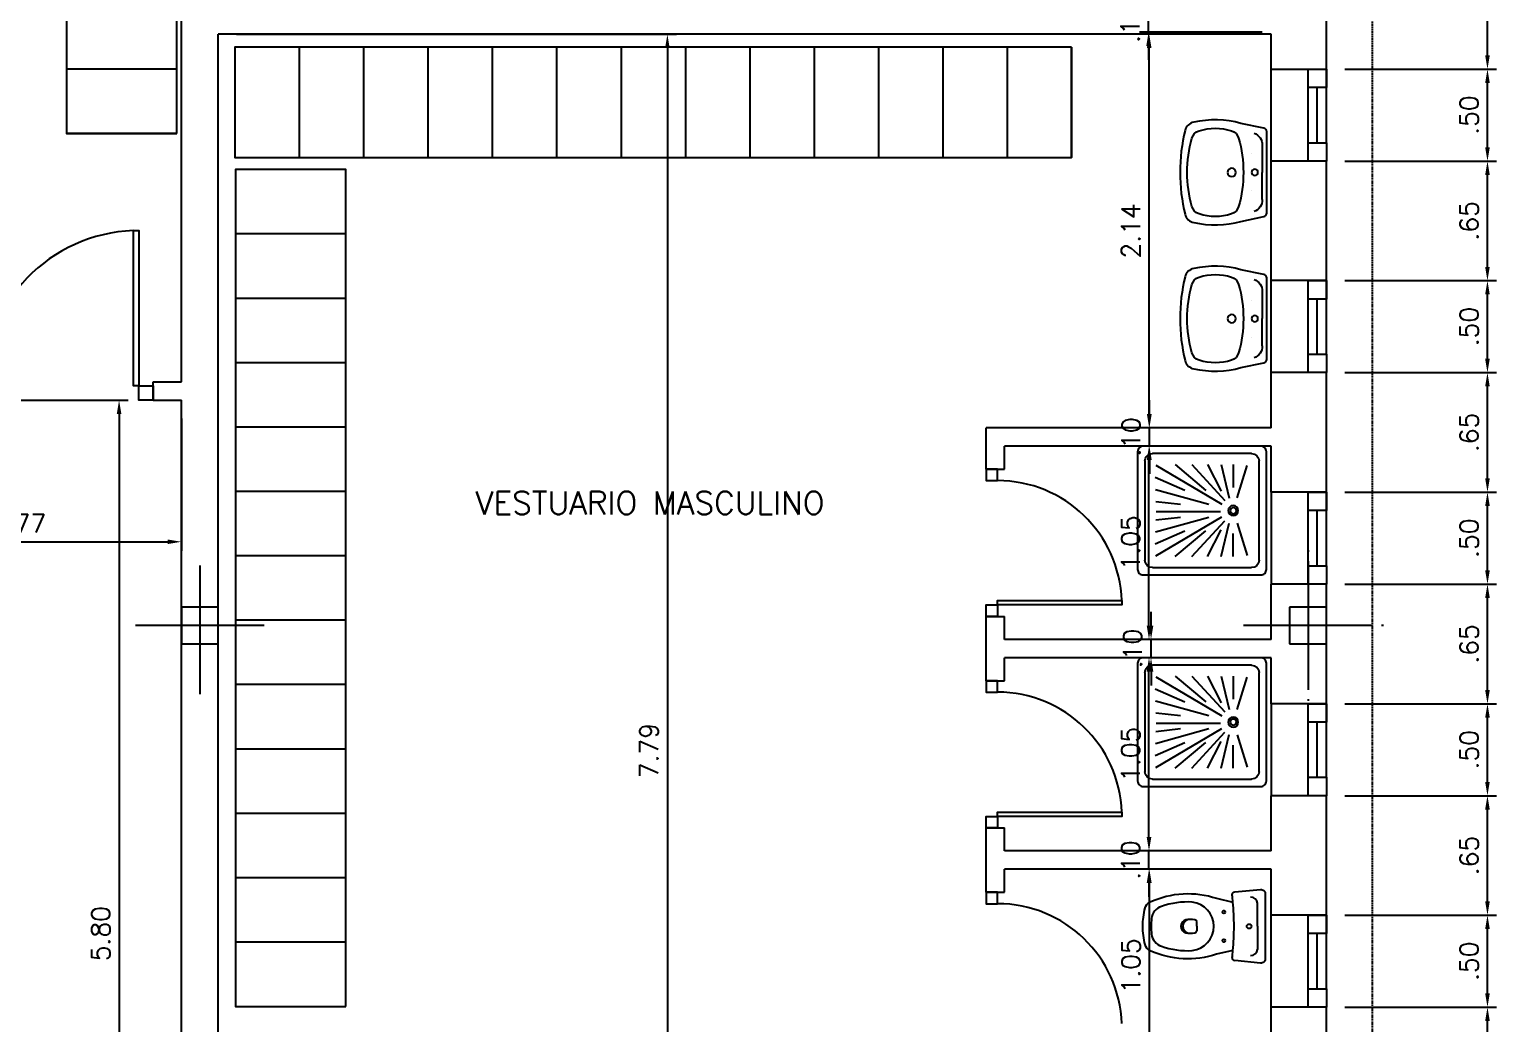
# Model space of a CAD drawing. Header units: millimetres. Extents: x -4290 to 40260, y -10034 to 21466.
# Drawn here: x 8013 to 15990, y 2287 to 7693 of the extents above; entities that cross this region are included whole.
import ezdxf

# ---------------------------------------------------------------- set-up
doc = ezdxf.new("R2010")
doc.units = ezdxf.units.MM
for name, pattern in [('CYPELINEA', [0]), ('PUNTOS', [0.25, 0, -0.25]), ('TRAZOS', [19.05, 12.7, -6.35])]:
    doc.linetypes.add(name, pattern=pattern)
for name, color, linetype in [('CARPINTERIA', 1, 'Continuous'), ('COTAS', 6, 'Continuous'), ('CUBIERTA', 7, 'Continuous'), ('PILAR_EJES', 1, 'CYPELINEA'), ('PILAR_RECT', 2, 'CYPELINEA'), ('SANITARIOS', 1, 'Continuous'), ('TABIQUERIA', 4, 'Continuous'), ('TEXTOS', 2, 'Continuous')]:
    doc.layers.add(name, color=color, linetype=linetype)
doc.styles.add('NGG', font='romans.shx')
doc.styles.add('ROMANS', font='romans.shx')
doc.dimstyles.new('50', dxfattribs={"dimscale": 50, "dimtxt": 2, "dimasz": 1.5, "dimexe": 1, "dimexo": 2, "dimgap": 1, "dimtad": 1, "dimlfac": 0.001, "dimzin": 4, "dimdsep": 46, "dimtxsty": 'ROMANS', "dimcen": 2.5, "dimclrd": 1, "dimclre": 1, "dimclrt": 2, "dimadec": 0, "dimazin": 0, "dimtfac": 1, "dimtmove": 0, "dimatfit": 3, "dimfxl": 1, "dimtolj": 1, "dimtzin": 12, "dimarcsym": 0})

# ---------------------------------------------------------------- blocks, each defined once
blk = doc.blocks.new('*D24')
at = {"layer": 'COTAS', "color": 1, "lineweight": -2}
for p, q in [((15164.4, 2376.5), (15989.9, 2376.5)), ((15939.9, 1801.5), (15939.9, 2301.5)), ((15164.4, 1726.5), (15989.9, 1726.5))]:
    blk.add_line(p, q, dxfattribs=at)
at = {"layer": 'COTAS', "color": 1}
for points in [[(15927.4, 2301.5), (15952.4, 2301.5), (15939.9, 2376.5)], [(15927.4, 1801.5), (15952.4, 1801.5), (15939.9, 1726.5)]]:
    blk.add_solid(points, dxfattribs=at)
at = {"layer": 'Defpoints', "color": 0}
for p in [(15064.4, 2376.5), (15939.9, 2376.5), (15064.4, 1726.5)]:
    blk.add_point(p, dxfattribs=at)
at = {"layer": 'COTAS', "color": 2, "insert": (15839.9, 2051.5), "char_height": 100, "attachment_point": 5, "rotation": 90, "style": 'ROMANS'}
blk.add_mtext('\\A1;.65', dxfattribs=at)
blk = doc.blocks.new('*D25')
at = {"layer": 'COTAS', "color": 1, "lineweight": -2}
for p, q in [((15164.4, 2876.5), (15989.9, 2876.5)), ((15939.9, 2451.5), (15939.9, 2801.5)), ((15164.4, 2376.5), (15989.9, 2376.5))]:
    blk.add_line(p, q, dxfattribs=at)
at = {"layer": 'COTAS', "color": 1}
for points in [[(15927.4, 2801.5), (15952.4, 2801.5), (15939.9, 2876.5)], [(15927.4, 2451.5), (15952.4, 2451.5), (15939.9, 2376.5)]]:
    blk.add_solid(points, dxfattribs=at)
at = {"layer": 'Defpoints', "color": 0}
for p in [(15064.4, 2876.5), (15939.9, 2876.5), (15064.4, 2376.5)]:
    blk.add_point(p, dxfattribs=at)
at = {"layer": 'COTAS', "color": 2, "insert": (15839.9, 2626.5), "char_height": 100, "attachment_point": 5, "rotation": 90, "style": 'ROMANS'}
blk.add_mtext('\\A1;.50', dxfattribs=at)
blk = doc.blocks.new('*D26')
at = {"layer": 'COTAS', "color": 1, "lineweight": -2}
for p, q in [((15164.4, 3526.5), (15989.9, 3526.5)), ((15939.9, 2951.5), (15939.9, 3451.5)), ((15164.4, 2876.5), (15989.9, 2876.5))]:
    blk.add_line(p, q, dxfattribs=at)
at = {"layer": 'COTAS', "color": 1}
for points in [[(15927.4, 3451.5), (15952.4, 3451.5), (15939.9, 3526.5)], [(15927.4, 2951.5), (15952.4, 2951.5), (15939.9, 2876.5)]]:
    blk.add_solid(points, dxfattribs=at)
at = {"layer": 'Defpoints', "color": 0}
for p in [(15064.4, 3526.5), (15939.9, 3526.5), (15064.4, 2876.5)]:
    blk.add_point(p, dxfattribs=at)
at = {"layer": 'COTAS', "color": 2, "insert": (15839.9, 3201.5), "char_height": 100, "attachment_point": 5, "rotation": 90, "style": 'ROMANS'}
blk.add_mtext('\\A1;.65', dxfattribs=at)
blk = doc.blocks.new('*D27')
at = {"layer": 'COTAS', "color": 1, "lineweight": -2}
for p, q in [((15164.4, 4026.5), (15989.9, 4026.5)), ((15939.9, 3601.5), (15939.9, 3951.5)), ((15164.4, 3526.5), (15989.9, 3526.5))]:
    blk.add_line(p, q, dxfattribs=at)
at = {"layer": 'COTAS', "color": 1}
for points in [[(15927.4, 3951.5), (15952.4, 3951.5), (15939.9, 4026.5)], [(15927.4, 3601.5), (15952.4, 3601.5), (15939.9, 3526.5)]]:
    blk.add_solid(points, dxfattribs=at)
at = {"layer": 'Defpoints', "color": 0}
for p in [(15064.4, 4026.5), (15939.9, 4026.5), (15064.4, 3526.5)]:
    blk.add_point(p, dxfattribs=at)
at = {"layer": 'COTAS', "color": 2, "insert": (15839.9, 3776.5), "char_height": 100, "attachment_point": 5, "rotation": 90, "style": 'ROMANS'}
blk.add_mtext('\\A1;.50', dxfattribs=at)
blk = doc.blocks.new('*D28')
at = {"layer": 'COTAS', "color": 1, "lineweight": -2}
for p, q in [((15164.4, 4676.5), (15989.9, 4676.5)), ((15939.9, 4101.5), (15939.9, 4601.5)), ((15164.4, 4026.5), (15989.9, 4026.5))]:
    blk.add_line(p, q, dxfattribs=at)
at = {"layer": 'COTAS', "color": 1}
for points in [[(15927.4, 4601.5), (15952.4, 4601.5), (15939.9, 4676.5)], [(15927.4, 4101.5), (15952.4, 4101.5), (15939.9, 4026.5)]]:
    blk.add_solid(points, dxfattribs=at)
at = {"layer": 'Defpoints', "color": 0}
for p in [(15064.4, 4676.5), (15939.9, 4676.5), (15064.4, 4026.5)]:
    blk.add_point(p, dxfattribs=at)
at = {"layer": 'COTAS', "color": 2, "insert": (15839.9, 4351.5), "char_height": 100, "attachment_point": 5, "rotation": 90, "style": 'ROMANS'}
blk.add_mtext('\\A1;.65', dxfattribs=at)
blk = doc.blocks.new('*D29')
at = {"layer": 'COTAS', "color": 1, "lineweight": -2}
for p, q in [((15164.4, 5176.5), (15989.9, 5176.5)), ((15939.9, 4751.5), (15939.9, 5101.5)), ((15164.4, 4676.5), (15989.9, 4676.5))]:
    blk.add_line(p, q, dxfattribs=at)
at = {"layer": 'COTAS', "color": 1}
for points in [[(15927.4, 5101.5), (15952.4, 5101.5), (15939.9, 5176.5)], [(15927.4, 4751.5), (15952.4, 4751.5), (15939.9, 4676.5)]]:
    blk.add_solid(points, dxfattribs=at)
at = {"layer": 'Defpoints', "color": 0}
for p in [(15064.4, 5176.5), (15939.9, 5176.5), (15064.4, 4676.5)]:
    blk.add_point(p, dxfattribs=at)
at = {"layer": 'COTAS', "color": 2, "insert": (15839.9, 4926.5), "char_height": 100, "attachment_point": 5, "rotation": 90, "style": 'ROMANS'}
blk.add_mtext('\\A1;.50', dxfattribs=at)
blk = doc.blocks.new('*D30')
at = {"layer": 'COTAS', "color": 1, "lineweight": -2}
for p, q in [((15164.4, 5826.5), (15989.9, 5826.5)), ((15939.9, 5251.5), (15939.9, 5751.5)), ((15164.4, 5176.5), (15989.9, 5176.5))]:
    blk.add_line(p, q, dxfattribs=at)
at = {"layer": 'COTAS', "color": 1}
for points in [[(15927.4, 5751.5), (15952.4, 5751.5), (15939.9, 5826.5)], [(15927.4, 5251.5), (15952.4, 5251.5), (15939.9, 5176.5)]]:
    blk.add_solid(points, dxfattribs=at)
at = {"layer": 'Defpoints', "color": 0}
for p in [(15064.4, 5826.5), (15939.9, 5826.5), (15064.4, 5176.5)]:
    blk.add_point(p, dxfattribs=at)
at = {"layer": 'COTAS', "color": 2, "insert": (15839.9, 5501.5), "char_height": 100, "attachment_point": 5, "rotation": 90, "style": 'ROMANS'}
blk.add_mtext('\\A1;.65', dxfattribs=at)
blk = doc.blocks.new('*D31')
at = {"layer": 'COTAS', "color": 1, "lineweight": -2}
for p, q in [((15164.4, 6326.5), (15989.9, 6326.5)), ((15939.9, 5901.5), (15939.9, 6251.5)), ((15164.4, 5826.5), (15989.9, 5826.5))]:
    blk.add_line(p, q, dxfattribs=at)
at = {"layer": 'COTAS', "color": 1}
for points in [[(15927.4, 6251.5), (15952.4, 6251.5), (15939.9, 6326.5)], [(15927.4, 5901.5), (15952.4, 5901.5), (15939.9, 5826.5)]]:
    blk.add_solid(points, dxfattribs=at)
at = {"layer": 'Defpoints', "color": 0}
for p in [(15064.4, 6326.5), (15939.9, 6326.5), (15064.4, 5826.5)]:
    blk.add_point(p, dxfattribs=at)
at = {"layer": 'COTAS', "color": 2, "insert": (15839.9, 6076.5), "char_height": 100, "attachment_point": 5, "rotation": 90, "style": 'ROMANS'}
blk.add_mtext('\\A1;.50', dxfattribs=at)
blk = doc.blocks.new('*D32')
at = {"layer": 'COTAS', "color": 1, "lineweight": -2}
for p, q in [((15164.4, 6976.5), (15989.9, 6976.5)), ((15939.9, 6401.5), (15939.9, 6901.5)), ((15164.4, 6326.5), (15989.9, 6326.5))]:
    blk.add_line(p, q, dxfattribs=at)
at = {"layer": 'COTAS', "color": 1}
for points in [[(15927.4, 6901.5), (15952.4, 6901.5), (15939.9, 6976.5)], [(15927.4, 6401.5), (15952.4, 6401.5), (15939.9, 6326.5)]]:
    blk.add_solid(points, dxfattribs=at)
at = {"layer": 'Defpoints', "color": 0}
for p in [(15064.4, 6976.5), (15939.9, 6976.5), (15064.4, 6326.5)]:
    blk.add_point(p, dxfattribs=at)
at = {"layer": 'COTAS', "color": 2, "insert": (15839.9, 6651.5), "char_height": 100, "attachment_point": 5, "rotation": 90, "style": 'ROMANS'}
blk.add_mtext('\\A1;.65', dxfattribs=at)
blk = doc.blocks.new('*D33')
at = {"layer": 'COTAS', "color": 1, "lineweight": -2}
for p, q in [((15164.4, 7476.5), (15989.9, 7476.5)), ((15939.9, 7051.5), (15939.9, 7401.5)), ((15164.4, 6976.5), (15989.9, 6976.5))]:
    blk.add_line(p, q, dxfattribs=at)
at = {"layer": 'COTAS', "color": 1}
for points in [[(15927.4, 7401.5), (15952.4, 7401.5), (15939.9, 7476.5)], [(15927.4, 7051.5), (15952.4, 7051.5), (15939.9, 6976.5)]]:
    blk.add_solid(points, dxfattribs=at)
at = {"layer": 'Defpoints', "color": 0}
for p in [(15064.4, 7476.5), (15939.9, 7476.5), (15064.4, 6976.5)]:
    blk.add_point(p, dxfattribs=at)
at = {"layer": 'COTAS', "color": 2, "insert": (15839.9, 7226.5), "char_height": 100, "attachment_point": 5, "rotation": 90, "style": 'ROMANS'}
blk.add_mtext('\\A1;.50', dxfattribs=at)
blk = doc.blocks.new('*D34')
at = {"layer": 'COTAS', "color": 1, "lineweight": -2}
for p, q in [((15164.4, 8276.5), (15989.9, 8276.5)), ((15939.9, 7551.5), (15939.9, 8201.5)), ((15164.4, 7476.5), (15989.9, 7476.5))]:
    blk.add_line(p, q, dxfattribs=at)
at = {"layer": 'COTAS', "color": 1}
for points in [[(15927.4, 8201.5), (15952.4, 8201.5), (15939.9, 8276.5)], [(15927.4, 7551.5), (15952.4, 7551.5), (15939.9, 7476.5)]]:
    blk.add_solid(points, dxfattribs=at)
at = {"layer": 'Defpoints', "color": 0}
for p in [(15064.4, 8276.5), (15939.9, 8276.5), (15064.4, 7476.5)]:
    blk.add_point(p, dxfattribs=at)
at = {"layer": 'COTAS', "color": 2, "insert": (15839.9, 7876.5), "char_height": 100, "attachment_point": 5, "rotation": 90, "style": 'ROMANS'}
blk.add_mtext('\\A1;.80', dxfattribs=at)
blk = doc.blocks.new('*D58')
at = {"layer": 'COTAS', "color": 1, "lineweight": -2}
for p, q in [((14714.4, 3126.5), (14051.8, 3126.5)), ((14101.8, 2151.5), (14101.8, 3051.5)), ((14714.4, 2076.5), (14051.8, 2076.5))]:
    blk.add_line(p, q, dxfattribs=at)
at = {"layer": 'COTAS', "color": 1}
for points in [[(14089.3, 3051.5), (14114.3, 3051.5), (14101.8, 3126.5)], [(14089.3, 2151.5), (14114.3, 2151.5), (14101.8, 2076.5)]]:
    blk.add_solid(points, dxfattribs=at)
at = {"layer": 'Defpoints', "color": 0}
for p in [(14101.8, 3126.5), (14814.4, 3126.5), (14814.4, 2076.5)]:
    blk.add_point(p, dxfattribs=at)
at = {"layer": 'COTAS', "color": 2, "insert": (14001.8, 2601.5), "char_height": 100, "attachment_point": 5, "rotation": 90, "style": 'ROMANS'}
blk.add_mtext('\\A1;1.05', dxfattribs=at)
blk = doc.blocks.new('*D59')
at = {"layer": 'COTAS', "color": 1, "lineweight": -2}
for p, q in [((14099.8, 3301.5), (14099.8, 3376.5)), ((14714.4, 3226.5), (14049.8, 3226.5)), ((14099.8, 3126.5), (14099.8, 3226.5)), ((14714.4, 3126.5), (14049.8, 3126.5)), ((14099.8, 3051.5), (14099.8, 2976.5))]:
    blk.add_line(p, q, dxfattribs=at)
at = {"layer": 'COTAS', "color": 1}
for points in [[(14087.3, 3301.5), (14112.3, 3301.5), (14099.8, 3226.5)], [(14087.3, 3051.5), (14112.3, 3051.5), (14099.8, 3126.5)]]:
    blk.add_solid(points, dxfattribs=at)
at = {"layer": 'Defpoints', "color": 0}
for p in [(14099.8, 3226.5), (14814.4, 3226.5), (14814.4, 3126.5)]:
    blk.add_point(p, dxfattribs=at)
at = {"layer": 'COTAS', "color": 2, "insert": (13999.8, 3176.5), "char_height": 100, "attachment_point": 5, "rotation": 90, "style": 'ROMANS'}
blk.add_mtext('\\A1;.10', dxfattribs=at)
blk = doc.blocks.new('*D60')
at = {"layer": 'COTAS', "color": 1, "lineweight": -2}
for p, q in [((14714.4, 4276.5), (14049.8, 4276.5)), ((14099.8, 3301.5), (14099.8, 4201.5)), ((14714.4, 3226.5), (14049.8, 3226.5))]:
    blk.add_line(p, q, dxfattribs=at)
at = {"layer": 'COTAS', "color": 1}
for points in [[(14087.3, 4201.5), (14112.3, 4201.5), (14099.8, 4276.5)], [(14087.3, 3301.5), (14112.3, 3301.5), (14099.8, 3226.5)]]:
    blk.add_solid(points, dxfattribs=at)
at = {"layer": 'Defpoints', "color": 0}
for p in [(14099.8, 4276.5), (14814.4, 4276.5), (14814.4, 3226.5)]:
    blk.add_point(p, dxfattribs=at)
at = {"layer": 'COTAS', "color": 2, "insert": (13999.8, 3751.5), "char_height": 100, "attachment_point": 5, "rotation": 90, "style": 'ROMANS'}
blk.add_mtext('\\A1;1.05', dxfattribs=at)
blk = doc.blocks.new('*D61')
at = {"layer": 'COTAS', "color": 1, "lineweight": -2}
for p, q in [((14110.9, 4451.5), (14110.9, 4526.5)), ((14714.4, 4376.5), (14060.9, 4376.5)), ((14110.9, 4276.5), (14110.9, 4376.5)), ((14714.4, 4276.5), (14060.9, 4276.5)), ((14110.9, 4201.5), (14110.9, 4126.5))]:
    blk.add_line(p, q, dxfattribs=at)
at = {"layer": 'COTAS', "color": 1}
for points in [[(14098.4, 4451.5), (14123.4, 4451.5), (14110.9, 4376.5)], [(14098.4, 4201.5), (14123.4, 4201.5), (14110.9, 4276.5)]]:
    blk.add_solid(points, dxfattribs=at)
at = {"layer": 'Defpoints', "color": 0}
for p in [(14110.9, 4376.5), (14814.4, 4376.5), (14814.4, 4276.5)]:
    blk.add_point(p, dxfattribs=at)
at = {"layer": 'COTAS', "color": 2, "insert": (14010.9, 4326.5), "char_height": 100, "attachment_point": 5, "rotation": 90, "style": 'ROMANS'}
blk.add_mtext('\\A1;.10', dxfattribs=at)
blk = doc.blocks.new('*D62')
at = {"layer": 'COTAS', "color": 1, "lineweight": -2}
for p, q in [((14714.4, 5426.5), (14049.8, 5426.5)), ((14099.8, 4451.5), (14099.8, 5351.5)), ((14714.4, 4376.5), (14049.8, 4376.5))]:
    blk.add_line(p, q, dxfattribs=at)
at = {"layer": 'COTAS', "color": 1}
for points in [[(14087.3, 5351.5), (14112.3, 5351.5), (14099.8, 5426.5)], [(14087.3, 4451.5), (14112.3, 4451.5), (14099.8, 4376.5)]]:
    blk.add_solid(points, dxfattribs=at)
at = {"layer": 'Defpoints', "color": 0}
for p in [(14099.8, 5426.5), (14814.4, 5426.5), (14814.4, 4376.5)]:
    blk.add_point(p, dxfattribs=at)
at = {"layer": 'COTAS', "color": 2, "insert": (13999.8, 4901.5), "char_height": 100, "attachment_point": 5, "rotation": 90, "style": 'ROMANS'}
blk.add_mtext('\\A1;1.05', dxfattribs=at)
blk = doc.blocks.new('*D63')
at = {"layer": 'COTAS', "color": 1, "lineweight": -2}
for p, q in [((14102.1, 5601.5), (14102.1, 5676.5)), ((14714.4, 5526.5), (14052.1, 5526.5)), ((14102.1, 5426.5), (14102.1, 5526.5)), ((14714.4, 5426.5), (14052.1, 5426.5)), ((14102.1, 5351.5), (14102.1, 5276.5))]:
    blk.add_line(p, q, dxfattribs=at)
at = {"layer": 'COTAS', "color": 1}
for points in [[(14089.6, 5601.5), (14114.6, 5601.5), (14102.1, 5526.5)], [(14089.6, 5351.5), (14114.6, 5351.5), (14102.1, 5426.5)]]:
    blk.add_solid(points, dxfattribs=at)
at = {"layer": 'Defpoints', "color": 0}
for p in [(14102.1, 5526.5), (14814.4, 5526.5), (14814.4, 5426.5)]:
    blk.add_point(p, dxfattribs=at)
at = {"layer": 'COTAS', "color": 2, "insert": (14002.1, 5476.5), "char_height": 100, "attachment_point": 5, "rotation": 90, "style": 'ROMANS'}
blk.add_mtext('\\A1;.10', dxfattribs=at)
blk = doc.blocks.new('*D64')
at = {"layer": 'COTAS', "color": 1, "lineweight": -2}
for p, q in [((14664.4, 7666.4), (14050.9, 7666.4)), ((14100.9, 5601.5), (14100.9, 7591.4)), ((14714.4, 5526.5), (14050.9, 5526.5))]:
    blk.add_line(p, q, dxfattribs=at)
at = {"layer": 'COTAS', "color": 1}
for points in [[(14088.4, 7591.4), (14113.4, 7591.4), (14100.9, 7666.4)], [(14088.4, 5601.5), (14113.4, 5601.5), (14100.9, 5526.5)]]:
    blk.add_solid(points, dxfattribs=at)
at = {"layer": 'Defpoints', "color": 0}
for p in [(14100.9, 7666.4), (14764.4, 7666.4), (14814.4, 5526.5)]:
    blk.add_point(p, dxfattribs=at)
at = {"layer": 'COTAS', "color": 2, "insert": (14000.9, 6596.5), "char_height": 100, "attachment_point": 5, "rotation": 90, "style": 'ROMANS'}
blk.add_mtext('\\A1;2.14', dxfattribs=at)
blk = doc.blocks.new('*D65')
at = {"layer": 'COTAS', "color": 1, "lineweight": -2}
for p, q in [((14097.4, 7851.5), (14097.4, 7926.5)), ((14714.4, 7776.5), (14047.4, 7776.5)), ((14097.4, 7676.5), (14097.4, 7776.5)), ((14714.4, 7676.5), (14047.4, 7676.5)), ((14097.4, 7601.5), (14097.4, 7526.5))]:
    blk.add_line(p, q, dxfattribs=at)
at = {"layer": 'COTAS', "color": 1}
for points in [[(14084.9, 7851.5), (14109.9, 7851.5), (14097.4, 7776.5)], [(14084.9, 7601.5), (14109.9, 7601.5), (14097.4, 7676.5)]]:
    blk.add_solid(points, dxfattribs=at)
at = {"layer": 'Defpoints', "color": 0}
for p in [(14097.4, 7776.5), (14814.4, 7776.5), (14814.4, 7676.5)]:
    blk.add_point(p, dxfattribs=at)
at = {"layer": 'COTAS', "color": 2, "insert": (13997.4, 7726.5), "char_height": 100, "attachment_point": 5, "rotation": 90, "style": 'ROMANS'}
blk.add_mtext('\\A1;.10', dxfattribs=at)
blk = doc.blocks.new('012302')
for p, q in [((-0.27, -0.04), (0.27, -0.04)), ((-0.31, -0.62), (-0.31, -0.08)), ((-0.0685, -0.1593), (-0.245, -0.105)), ((0.0685, -0.1593), (0.245, -0.105)), ((0.31, -0.08), (0.31, -0.62)), ((-0.25, -0.18), (-0.125, -0.18)), ((-0.25, -0.245), (-0.0678, -0.203)), ((-0.25, -0.405), (-0.0554, -0.2254)), ((0.25, -0.405), (0.0554, -0.2254)), ((0.25, -0.245), (0.0678, -0.203)), ((0.25, -0.18), (0.125, -0.18)), ((-0.25, -0.32), (-0.105, -0.245)), ((-0.2464, -0.6001), (-0.0349, -0.2425)), ((-0.1154, -0.6027), (-0.0354, -0.3127)), ((-0.005, -0.6), (-0.005, -0.25)), ((0.2464, -0.6001), (0.0349, -0.2425)), ((0.1154, -0.6027), (0.0354, -0.3127)), ((0.25, -0.32), (0.105, -0.245)), ((-0.25, -0.495), (-0.11, -0.33)), ((0.25, -0.495), (0.11, -0.33)), ((-0.1808, -0.604), (-0.1108, -0.444)), ((-0.0501, -0.6011), (-0.0351, -0.4661)), ((0.0501, -0.6011), (0.0351, -0.4661)), ((0.1808, -0.604), (0.1108, -0.444)), ((0.27, -0.66), (-0.27, -0.66))]:
    blk.add_line(p, q)
blk.add_lwpolyline([(-0.35, -0.67), (-0.35, -0.03, -0.414214), (-0.32, 0), (0.32, 0, -0.414214), (0.35, -0.03), (0.35, -0.67, -0.414214), (0.32, -0.7), (-0.32, -0.7, -0.414214)], format="xyb", close=True)
for radius in [0.0275, 0.0169, 0.0169]:
    blk.add_circle((0, -0.18), radius)
for centre, start, end in [((-0.27, -0.08), 90, 180), ((0.27, -0.08), 0, 90), ((-0.27, -0.62), 180, 270), ((0.27, -0.62), 270, 0)]:
    blk.add_arc(centre, 0.04, start, end)
blk = doc.blocks.new('012102')
for p in [(-0.1475, -0.025), (0.1475, -0.025)]:
    blk.add_line(p, (0, -0.025))
blk.add_lwpolyline([(0.2212, 0, -0.356176), (0.2408, -0.016), (0.2663, -0.1404, -0.119815), (0.2727, -0.3964, -0.294219), (0.2281, -0.4437, -0.064372), (0, -0.47, -0.064372), (-0.2281, -0.4437, -0.294219), (-0.2727, -0.3964, -0.119815), (-0.2663, -0.1404), (-0.2408, -0.016, -0.356176), (-0.2212, 0), (0, 0)], format="xyb", close=True)
at = {"linetype": 'PUNTOS'}
for centre in [(-0.1, -0.065), (0.1, -0.065)]:
    blk.add_circle(centre, 0.015, dxfattribs=at)
for centre, radius in [((0, -0.065), 0.0175), ((0, -0.19), 0.023)]:
    blk.add_circle(centre, radius)
for centre, radius, start, end in [((-0.151, -0.0919), 0.067, 87.03518, 159.04828), ((0.151, -0.0919), 0.067, 20.95172, 92.96482), ((-0.1688, -0.2101), 0.06, 106.34909, 161.65171), ((-0.0073, -0.7607), 0.6338, 89.34158, 106.34909), ((0.0073, -0.7607), 0.6338, 73.65091, 90.65842), ((0.1688, -0.2101), 0.06, 18.34829, 73.65091), ((0.0403, -0.2794), 0.2803, 161.65171, 198.34829), ((-0.0403, -0.2794), 0.2803, 341.65171, 18.34829), ((-0.1688, -0.3488), 0.06, 198.34829, 253.65091), ((0.1688, -0.3488), 0.06, 286.34909, 341.65171), ((-0.0073, 0.2018), 0.6338, 253.65091, 270.65842), ((0.0073, 0.2018), 0.6338, 269.34158, 286.34909)]:
    blk.add_arc(centre, radius, start, end)
blk = doc.blocks.new('*D106')
at = {"layer": 'COTAS', "color": 1, "lineweight": -2}
for p, q in [((9139.4, 7666.4), (11531.5, 7666.4)), ((11481.5, 7591.4), (11481.5, -48.5)), ((9139.4, -123.5), (11531.5, -123.5))]:
    blk.add_line(p, q, dxfattribs=at)
at = {"layer": 'COTAS', "color": 1}
for points in [[(11469, 7591.4), (11494, 7591.4), (11481.5, 7666.4)], [(11469, -48.5), (11494, -48.5), (11481.5, -123.5)]]:
    blk.add_solid(points, dxfattribs=at)
at = {"layer": 'Defpoints', "color": 0}
for p in [(9039.4, 7666.4), (9039.4, -123.5), (11481.5, -123.5)]:
    blk.add_point(p, dxfattribs=at)
at = {"layer": 'COTAS', "color": 2, "insert": (11381.5, 3771.5), "char_height": 100, "attachment_point": 5, "rotation": 90, "style": 'ROMANS'}
blk.add_mtext('\\A1;7.79', dxfattribs=at)
blk = doc.blocks.new('*D108')
at = {"layer": 'COTAS', "color": 1, "lineweight": -2}
for p, q in [((7782, 5676.5), (8550.7, 5676.5)), ((8500.7, 5601.5), (8500.7, -48.5)), ((7814.4, -123.5), (8550.7, -123.5))]:
    blk.add_line(p, q, dxfattribs=at)
at = {"layer": 'COTAS', "color": 1}
for points in [[(8488.2, 5601.5), (8513.2, 5601.5), (8500.7, 5676.5)], [(8488.2, -48.5), (8513.2, -48.5), (8500.7, -123.5)]]:
    blk.add_solid(points, dxfattribs=at)
at = {"layer": 'Defpoints', "color": 0}
for p in [(7682, 5676.5), (7714.4, -123.5), (8500.7, -123.5)]:
    blk.add_point(p, dxfattribs=at)
at = {"layer": 'COTAS', "color": 2, "insert": (8400.7, 2776.5), "char_height": 100, "attachment_point": 5, "rotation": 90, "style": 'ROMANS'}
blk.add_mtext('\\A1;5.80', dxfattribs=at)
blk = doc.blocks.new('*D109')
at = {"layer": 'COTAS', "color": 1, "lineweight": -2}
for p, q in [((8839.4, 5576.5), (8839.4, 4856.9)), ((7068.1, 4376.5), (7068.1, 4956.9)), ((7143.1, 4906.9), (8764.4, 4906.9))]:
    blk.add_line(p, q, dxfattribs=at)
at = {"layer": 'COTAS', "color": 1}
for points in [[(7143.1, 4919.4), (7143.1, 4894.4), (7068.1, 4906.9)], [(8764.4, 4919.4), (8764.4, 4894.4), (8839.4, 4906.9)]]:
    blk.add_solid(points, dxfattribs=at)
at = {"layer": 'Defpoints', "color": 0}
for p in [(8839.4, 5676.5), (8839.4, 4906.9), (7068.1, 4276.5)]:
    blk.add_point(p, dxfattribs=at)
at = {"layer": 'COTAS', "color": 2, "insert": (7953.7, 5006.9), "char_height": 100, "attachment_point": 5, "style": 'ROMANS'}
blk.add_mtext('\\A1;1.77', dxfattribs=at)
blk = doc.blocks.new('012114')
for p, q in [((0, -0.0408), (-0.1257, -0.0408)), ((0, -0.0408), (0.1257, -0.0408)), ((0, -0.3716), (-0.0253, -0.3716)), ((0, -0.3716), (0.0253, -0.3716))]:
    blk.add_line(p, q)
blk.add_lwpolyline([(0.1699, -0.1791, 0.006856), (0.1314, -0.1749), (0.1521, -0.2636, -0.190618), (0.1326, -0.6248, -0.225225), (0.0997, -0.6523, -0.063558), (0, -0.665, -0.063558), (-0.0997, -0.6523, -0.225225), (-0.1326, -0.6248, -0.190618), (-0.1521, -0.2636), (-0.1314, -0.1749, 0.006856), (-0.1699, -0.1791, -0.425204), (-0.1866, -0.1654), (-0.1998, -0.0242, -0.440217), (-0.1787, 0), (0, 0), (0.1787, 0, -0.440217), (0.1998, -0.0242), (0.1866, -0.1654)], format="xyb")
for centre, radius in [((0, -0.0871), 0.0125), ((-0.0775, -0.225), 0.008), ((0.0775, -0.225), 0.008)]:
    blk.add_circle(centre, radius)
for centre, radius, start, end in [((-0.1218, -0.0777), 0.0372, 96.0407, 181.70164), ((0.1218, -0.0777), 0.0372, 358.29836, 83.9593), ((0, -1.5822), 1.4134, 90, 95.33234), ((0, -1.5822), 1.4134, 84.66766, 90), ((0.1717, -0.1642), 0.015, 263.09634, 355.2379), ((0, -0.4119), 0.1328, 6.8934, 173.1066), ((0.3141, -0.4195), 0.4466, 176.97911, 198.86689), ((0.0874, -0.4064), 0.1252, 168.58809, 191.41191), ((-0.0253, -0.3816), 0.01, 90, 180), ((0.0253, -0.3816), 0.01, 0, 90), ((-0.0874, -0.4064), 0.1252, 348.58809, 11.41191), ((-0.3141, -0.4195), 0.4466, 341.13311, 3.02089), ((0, -0.4081), 0.0386, 195.77883, 344.22117), ((0, -0.4216), 0.0366, 195.23137, 344.76863), ((-0.0328, -0.538), 0.08, 198.86689, 263.07216), ((0, -0.268), 0.352, 263.07216, 270), ((0, -0.268), 0.352, 270, 276.92784), ((0.0328, -0.538), 0.08, 276.92784, 341.13311)]:
    blk.add_arc(centre, radius, start, end)

msp = doc.modelspace()

# ---------------------------------------------------------------- linework, layer by layer
at = {"layer": 'CARPINTERIA'}
for p, q in [((9479.326, 7595.777), (9479.326, 6995.777)), ((9829.326, 7595.777), (9829.326, 6995.777)), ((10179.326, 7595.777), (10179.326, 6995.777)), ((10529.326, 7595.777), (10529.326, 6995.777)), ((10879.326, 7595.777), (10879.326, 6995.777)), ((11229.326, 7595.777), (11229.326, 6995.777)), ((11579.326, 7595.777), (11579.326, 6995.777)), ((11929.326, 7595.777), (11929.326, 6995.777)), ((12279.326, 7595.777), (12279.326, 6995.777)), ((12629.326, 7595.777), (12629.326, 6995.777)), ((12979.326, 7595.777), (12979.326, 6995.777)), ((13329.326, 7595.777), (13329.326, 6995.777)), ((13679.326, 7595.777), (13679.326, 6995.777)), ((8814.353, 7476.527), (8214.353, 7476.527)), ((8814.353, 7476.527), (8214.353, 7476.527)), ((14764.353, 6976.527), (14764.353, 7476.527)), ((15064.353, 7076.527), (15064.353, 7476.527)), ((14964.353, 7076.527), (14964.353, 7376.527)), ((15014.353, 7076.527), (15014.353, 7376.527)), ((8814.353, 7126.527), (8214.353, 7126.527)), ((8814.353, 7126.527), (8214.353, 7126.527)), ((9733.79, 6580.216), (9133.79, 6580.216)), ((14764.353, 5826.527), (14764.353, 6326.527)), ((15064.353, 5926.527), (15064.353, 6326.527)), ((9733.79, 6230.216), (9133.79, 6230.216)), ((14964.353, 5926.527), (14964.353, 6226.527)), ((15014.353, 5926.527), (15014.353, 6226.527)), ((9733.79, 5880.216), (9133.79, 5880.216)), ((9733.79, 5530.216), (9133.79, 5530.216)), ((9733.79, 5180.216), (9133.79, 5180.216)), ((14764.353, 5176.527), (14764.353, 4676.527)), ((14964.353, 4776.527), (14964.353, 5176.527)), ((15064.353, 4776.527), (15064.353, 5176.527)), ((15014.353, 4776.527), (15014.353, 5076.527)), ((9733.79, 4830.216), (9133.79, 4830.216)), ((9733.79, 4480.216), (9133.79, 4480.216)), ((9733.79, 4130.216), (9133.79, 4130.216)), ((14764.353, 4026.527), (14764.353, 3526.527)), ((14964.353, 3626.527), (14964.353, 4026.527)), ((15064.353, 3626.527), (15064.353, 4026.527)), ((15014.353, 3626.527), (15014.353, 3926.527)), ((9733.79, 3780.216), (9133.79, 3780.216)), ((9733.79, 3430.216), (9133.79, 3430.216)), ((9733.79, 3080.216), (9133.79, 3080.216)), ((14764.353, 2376.527), (14764.353, 2876.527)), ((14964.353, 2476.527), (14964.353, 2876.527)), ((15064.353, 2476.527), (15064.353, 2876.527)), ((9733.79, 2730.216), (9133.79, 2730.216)), ((15014.353, 2476.527), (15014.353, 2776.527))]:
    msp.add_line(p, q, dxfattribs=at)
for points in [[(8814.353, 7126.527), (8814.353, 10177.103), (8214.353, 10177.103), (8214.353, 7126.527)], [(13679.326, 7595.777), (9129.326, 7595.777), (9129.326, 6995.777), (13679.326, 6995.777)], [(14964.353, 7376.527), (14964.353, 7476.527), (15064.353, 7476.527), (15064.353, 7376.527)], [(14964.353, 6976.527), (14964.353, 7076.527), (15064.353, 7076.527), (15064.353, 6976.527)], [(9733.79, 2380.216), (9733.79, 6930.216), (9133.79, 6930.216), (9133.79, 2380.216)], [(8608.168, 5754.305), (8578.711, 5754.305), (8578.711, 6598.749), (8608.168, 6598.749)], [(14964.353, 6226.527), (14964.353, 6326.527), (15064.353, 6326.527), (15064.353, 6226.527)], [(14964.353, 5826.527), (14964.353, 5926.527), (15064.353, 5926.527), (15064.353, 5826.527)], [(8685.946, 5754.305), (8685.946, 5676.527), (8608.168, 5676.527), (8608.168, 5754.305)], [(13276.575, 5301.527), (13214.353, 5301.527), (13214.353, 5239.305), (13276.575, 5239.305)], [(14964.353, 5076.527), (14964.353, 5176.527), (15064.353, 5176.527), (15064.353, 5076.527)], [(14964.353, 4676.527), (14964.353, 4776.527), (15064.353, 4776.527), (15064.353, 4676.527)], [(13276.575, 4501.527), (13214.353, 4501.527), (13214.353, 4563.749), (13276.575, 4563.749)], [(13276.575, 4563.749), (13276.575, 4587.315), (13952.131, 4587.315), (13952.131, 4563.749)], [(13276.575, 4151.527), (13214.353, 4151.527), (13214.353, 4089.305), (13276.575, 4089.305)], [(14964.353, 3926.527), (14964.353, 4026.527), (15064.353, 4026.527), (15064.353, 3926.527)], [(14964.353, 3526.527), (14964.353, 3626.527), (15064.353, 3626.527), (15064.353, 3526.527)], [(13276.575, 3413.749), (13276.575, 3437.315), (13952.131, 3437.315), (13952.131, 3413.749)], [(13276.575, 3351.527), (13214.353, 3351.527), (13214.353, 3413.749), (13276.575, 3413.749)], [(13276.575, 3001.527), (13214.353, 3001.527), (13214.353, 2939.305), (13276.575, 2939.305)], [(14964.353, 2776.527), (14964.353, 2876.527), (15064.353, 2876.527), (15064.353, 2776.527)], [(14964.353, 2376.527), (14964.353, 2476.527), (15064.353, 2476.527), (15064.353, 2376.527)]]:
    msp.add_lwpolyline(points, close=True, dxfattribs=at)
for centre, radius, start, end in [((8608.168, 5754.305), 844.444, 91.9990956, 180), ((13276.575, 4563.749), 675.556, 1.9990956, 90), ((13276.575, 3413.749), 675.556, 1.9990956, 90), ((13276.575, 2263.749), 675.556, 1.9990956, 90)]:
    msp.add_arc(centre, radius, start, end, dxfattribs=at)
at = {"layer": 'CUBIERTA', "linetype": 'TRAZOS', "ltscale": 0.5}
msp.add_line((15314.353, -673.473), (15314.353, 14326.527), dxfattribs=at)
at = {"layer": 'PILAR_EJES'}
for p, q in [((14964.353, 4861.527), (14964.353, 4851.527)), ((14964.353, 4801.527), (14964.353, 4101.527)), ((8939.353, 4778.771), (8939.353, 4078.771)), ((9289.353, 4451.527), (8589.353, 4451.527)), ((15314.353, 4451.527), (14614.353, 4451.527)), ((15374.353, 4451.527), (15364.353, 4451.527)), ((14964.353, 4051.527), (14964.353, 4041.527))]:
    msp.add_line(p, q, dxfattribs=at)
at = {"layer": 'PILAR_RECT'}
for p, q in [((9039.353, 4551.527), (8839.353, 4551.527)), ((8839.353, 4551.527), (8839.353, 4351.527)), ((9039.353, 4351.527), (9039.353, 4551.527)), ((15064.353, 4551.527), (14864.353, 4551.527)), ((15064.353, 4351.527), (15064.353, 4551.527)), ((8839.353, 4351.527), (9039.353, 4351.527)), ((14864.353, 4351.527), (15064.353, 4351.527))]:
    msp.add_line(p, q, dxfattribs=at)
msp.add_lwpolyline([(14864.353, 4551.527), (14864.353, 4351.527)], dxfattribs=at)
at = {"layer": 'TABIQUERIA'}
for p, q in [((8839.353, 5776.527), (8839.353, 10176.527)), ((15064.353, 7476.527), (15064.353, 8276.527)), ((14764.353, 7666.433), (9039.353, 7666.433)), ((9039.353, 2110.038), (9039.353, 7666.433)), ((14764.353, 7476.527), (14764.353, 7666.433)), ((14764.353, 7476.527), (15064.353, 7476.527)), ((15064.353, 6976.527), (14764.353, 6976.527)), ((14764.353, 6326.527), (14764.353, 6976.527)), ((15064.353, 6326.527), (15064.353, 6976.527)), ((15064.353, 6326.527), (14764.353, 6326.527)), ((15064.353, 5826.527), (14764.353, 5826.527)), ((14764.353, 5526.527), (14764.353, 5826.527)), ((15064.353, 5176.527), (15064.353, 5826.527)), ((8685.946, 5754.305), (8685.946, 5776.527)), ((8685.946, 5776.527), (8839.353, 5776.527)), ((8685.946, 5676.527), (8685.946, 5754.305)), ((8685.946, 5676.527), (8839.353, 5676.527)), ((8839.353, 2110.038), (8839.353, 5676.527)), ((13214.353, 5301.527), (13214.353, 5526.527)), ((14764.353, 5526.527), (13214.353, 5526.527)), ((14764.353, 5426.527), (13314.353, 5426.527)), ((13314.353, 5301.527), (13314.353, 5426.527)), ((14764.353, 5176.527), (14764.353, 5426.527)), ((13214.353, 5301.527), (13314.353, 5301.527)), ((15064.353, 5176.527), (14764.353, 5176.527)), ((15064.353, 4676.527), (14764.353, 4676.527)), ((14764.353, 4376.527), (14764.353, 4676.527)), ((15064.353, 4026.527), (15064.353, 4676.527)), ((13214.353, 4151.527), (13214.353, 4501.527)), ((13214.353, 4501.527), (13314.353, 4501.527)), ((13314.353, 4376.527), (13314.353, 4501.527)), ((14764.353, 4376.527), (13314.353, 4376.527)), ((14764.353, 4276.527), (13314.353, 4276.527)), ((13314.353, 4151.527), (13314.353, 4276.527)), ((14764.353, 4026.527), (14764.353, 4276.527)), ((13214.353, 4151.527), (13314.353, 4151.527)), ((15064.353, 4026.527), (14764.353, 4026.527)), ((15064.353, 3526.527), (14764.353, 3526.527)), ((14764.353, 3226.527), (14764.353, 3526.527)), ((15064.353, 2876.527), (15064.353, 3526.527)), ((13214.353, 3001.527), (13214.353, 3351.527)), ((13214.353, 3351.527), (13314.353, 3351.527)), ((13314.353, 3226.527), (13314.353, 3351.527)), ((14764.353, 3226.527), (13314.353, 3226.527)), ((14764.353, 3126.527), (13314.353, 3126.527)), ((13314.353, 3001.527), (13314.353, 3126.527)), ((14764.353, 2876.527), (14764.353, 3126.527)), ((13214.353, 3001.527), (13314.353, 3001.527)), ((15064.353, 2876.527), (14764.353, 2876.527)), ((15064.353, 2376.527), (14764.353, 2376.527)), ((14764.353, 2076.527), (14764.353, 2376.527)), ((15064.353, 1726.527), (15064.353, 2376.527))]:
    msp.add_line(p, q, dxfattribs=at)

# ---------------------------------------------------------------- block references
at = {"layer": 'SANITARIOS', "yscale": 1000, "zscale": 1000, "rotation": 270}
for name, p, xscale in [('012102', (14739.775, 6915.168), -1000), ('012102', (14739.775, 6119.804), -1000), ('012302', (14737.946, 5076.527), -1000), ('012302', (14737.946, 3926.527), -1000), ('012114', (14731.076, 2816.546), 1000)]:
    msp.add_blockref(name, p, dxfattribs=dict(at, xscale=xscale))

# ---------------------------------------------------------------- texts
at = {"layer": 'TEXTOS', "style": 'NGG'}
msp.add_text('VESTUARIO MASCULINO', height=125, dxfattribs=at).set_placement((10439.246, 5055.947))

# ---------------------------------------------------------------- dimensions: what is measured, and where the dimension line sits
at = {"layer": 'COTAS'}
for base, p1, p2, picture, middle in [((15939.867, 8276.527), (15064.353, 7476.527), (15064.353, 8276.527), '*D34', (15839.867, 7876.527)), ((11481.498, -123.473), (9039.353, 7666.433), (9039.353, -123.473), '*D106', (11381.498, 3771.48)), ((14100.881, 7666.433), (14814.353, 5526.527), (14764.353, 7666.433), '*D64', (14000.881, 6596.48)), ((15939.867, 7476.527), (15064.353, 6976.527), (15064.353, 7476.527), '*D33', (15839.867, 7226.527)), ((15939.867, 6976.527), (15064.353, 6326.527), (15064.353, 6976.527), '*D32', (15839.867, 6651.527)), ((15939.867, 6326.527), (15064.353, 5826.527), (15064.353, 6326.527), '*D31', (15839.867, 6076.527)), ((15939.867, 5826.527), (15064.353, 5176.527), (15064.353, 5826.527), '*D30', (15839.867, 5501.527)), ((8500.659, -123.473), (7682.006, 5676.527), (7714.353, -123.473), '*D108', (8400.659, 2776.527)), ((14099.837, 5426.527), (14814.353, 4376.527), (14814.353, 5426.527), '*D62', (13999.837, 4901.527)), ((15939.867, 5176.527), (15064.353, 4676.527), (15064.353, 5176.527), '*D29', (15839.867, 4926.527)), ((15939.867, 4676.527), (15064.353, 4026.527), (15064.353, 4676.527), '*D28', (15839.867, 4351.527)), ((14099.837, 4276.527), (14814.353, 3226.527), (14814.353, 4276.527), '*D60', (13999.837, 3751.527)), ((15939.867, 4026.527), (15064.353, 3526.527), (15064.353, 4026.527), '*D27', (15839.867, 3776.527)), ((15939.867, 3526.527), (15064.353, 2876.527), (15064.353, 3526.527), '*D26', (15839.867, 3201.527)), ((14101.787, 3126.527), (14814.353, 2076.527), (14814.353, 3126.527), '*D58', (14001.787, 2601.527)), ((15939.867, 2876.527), (15064.353, 2376.527), (15064.353, 2876.527), '*D25', (15839.867, 2626.527)), ((15939.867, 2376.527), (15064.353, 1726.527), (15064.353, 2376.527), '*D24', (15839.867, 2051.527))]:
    dim = msp.add_linear_dim(base=base, p1=p1, p2=p2, angle=90, dimstyle='50', dxfattribs=at)
    dim.commit()
    dim.dimension.update_dxf_attribs({"geometry": picture, "text_midpoint": middle})
for base, p1, p2, picture, middle in [((14097.351, 7776.527), (14814.353, 7676.527), (14814.353, 7776.527), '*D65', (14097.351, 7726.527)), ((14102.071, 5526.527), (14814.353, 5426.527), (14814.353, 5526.527), '*D63', (14102.071, 5476.527)), ((14110.881, 4376.527), (14814.353, 4276.527), (14814.353, 4376.527), '*D61', (14110.881, 4326.527)), ((14099.837, 3226.527), (14814.353, 3126.527), (14814.353, 3226.527), '*D59', (14099.837, 3176.527))]:
    dim = msp.add_linear_dim(base=base, p1=p1, p2=p2, angle=90, dimstyle='50', dxfattribs=at)
    dim.commit()
    dim.dimension.update_dxf_attribs({"geometry": picture, "text_midpoint": middle, "dimtype": 160})
dim = msp.add_linear_dim(base=(8839.353, 4906.928), p1=(7068.083, 4276.527), p2=(8839.353, 5676.527), dimstyle='50', dxfattribs=at)
dim.commit()
dim.dimension.update_dxf_attribs({"geometry": '*D109', "text_midpoint": (7953.718, 5006.928)})

doc.saveas('drawing.dxf')
